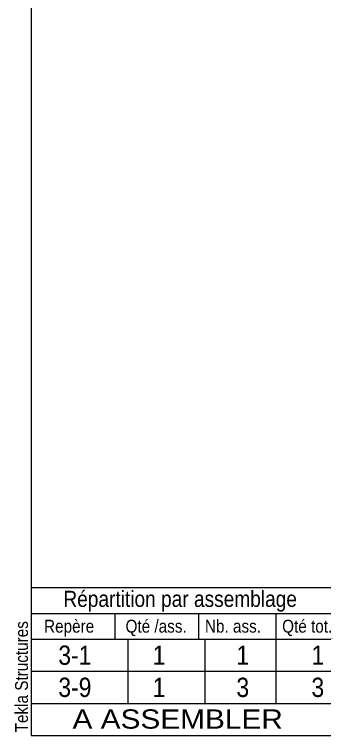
# Model space of a CAD drawing. Header units: millimetres. Extents: x 2 to 287, y 5 to 195.
# Drawn here: x 2.4 to 50.6, y 5 to 117.1 of the extents above; entities that cross this region are included whole.
import ezdxf

# ---------------------------------------------------------------- set-up
doc = ezdxf.new("R2010")
doc.units = ezdxf.units.MM
doc.layers.add('Autre type objet', color=1, linetype='Continuous', lineweight=0)
doc.layers.add('Feuille dessin', color=5, linetype='Continuous', lineweight=0)
doc.styles.add('ARIAL', font='ARIAL.TTF')

# ---------------------------------------------------------------- blocks, each defined once
blk = doc.blocks.new('*A5')
at = {"layer": 'Feuille dessin', "linetype": 'Continuous', "lineweight": 0}
for p, q in [((5, 195), (5, 5)), ((5, 5), (282, 5))]:
    blk.add_line(p, q, dxfattribs=at)
at = {"layer": 'Feuille dessin', "style": 'ARIAL', "width": 0.85}
blk.add_text('Tekla Structures', height=2, rotation=90, dxfattribs=at).set_placement((4.5, 5.5))
blk = doc.blocks.new('*A7')
at = {"layer": 'Autre type objet', "linetype": 'Continuous', "lineweight": 0}
for p, q in [((5, 28), (55, 28)), ((5, 28), (5, 20)), ((55, 28), (55, 20)), ((5, 24), (55, 24)), ((18, 24), (18, 20)), ((31, 24), (31, 20)), ((43, 24), (43, 20)), ((5, 20), (55, 20)), ((5, 20), (5, 15)), ((20, 20), (20, 15)), ((32, 20), (32, 15)), ((43, 20), (43, 15)), ((55, 20), (55, 15)), ((5, 15), (55, 15)), ((5, 15), (5, 10)), ((20, 15), (20, 10)), ((32, 15), (32, 10)), ((43, 15), (43, 10)), ((55, 15), (55, 10)), ((5, 10), (55, 10))]:
    blk.add_line(p, q, dxfattribs=at)
at = {"layer": 'Autre type objet', "style": 'ARIAL', "width": 0.85}
for s, height, p in [('Répartition par assemblage', 2.5, (10, 25)), ('Repère', 2, (7, 21)), ('Qté /ass.', 2, (19.663086, 21)), ('Nb. ass.', 2, (32, 21)), ('Qté tot.', 2, (44, 21)), ('3-1', 3, (9.215576, 16)), ('1', 3, (23.885986, 16)), ('1', 3, (36.889404, 16)), ('1', 3, (48.551514, 16)), ('3-9', 3, (9.215576, 11)), ('1', 3, (23.885986, 11)), ('3', 3, (36.889404, 11)), ('3', 3, (48.551514, 11))]:
    blk.add_text(s, height=height, dxfattribs=at).set_placement(p)
blk = doc.blocks.new('*A10')
at = {"layer": 'Autre type objet', "linetype": 'Continuous', "lineweight": 0}
for p, q in [((5, 10), (55, 10)), ((5, 10), (5, 5)), ((55, 10), (55, 5)), ((5, 5), (55, 5))]:
    blk.add_line(p, q, dxfattribs=at)
at = {"layer": 'Autre type objet', "style": 'ARIAL', "width": 1.105}
blk.add_text('A ASSEMBLER', height=3, dxfattribs=at).set_placement((11.423651, 6.073465))

msp = doc.modelspace()

# ---------------------------------------------------------------- block references
at = {"lineweight": 0}
for name in ['*A5', '*A7', '*A10']:
    msp.add_blockref(name, (0, 0), dxfattribs=at)

doc.saveas('drawing.dxf')
